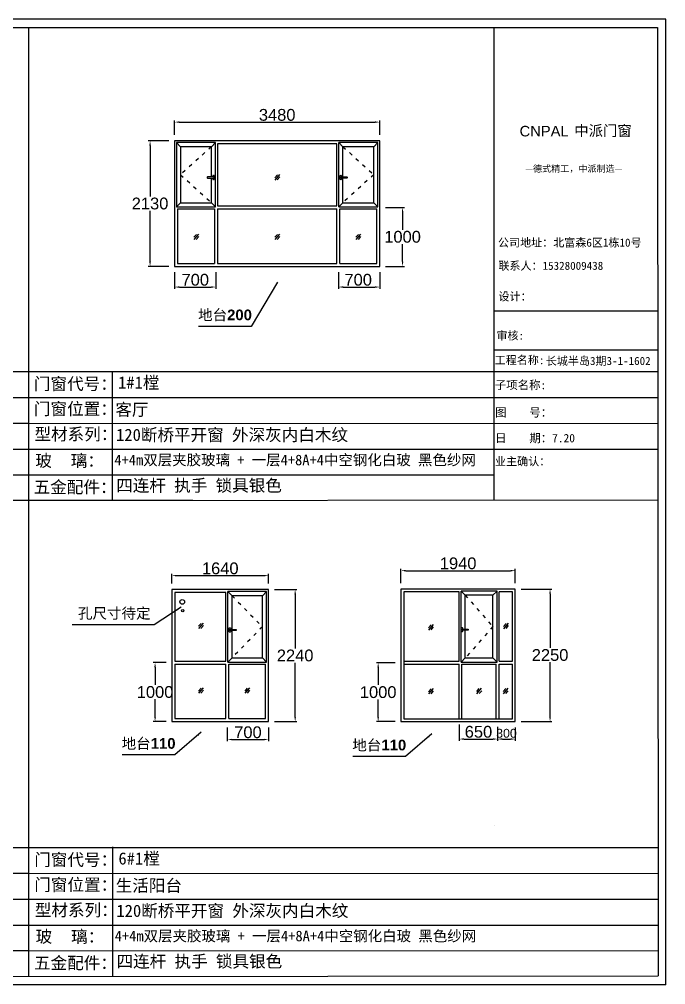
# Model space of a CAD drawing. Header units: inches. Extents: x -138455 to 599497, y -747149 to 13167.
# Drawn here: x 268110 to 279079, y -245841 to -229460 of the extents above; entities that cross this region are included whole.
import ezdxf

# ---------------------------------------------------------------- set-up
doc = ezdxf.new("R2010")
doc.units = ezdxf.units.IN
doc.header["$MEASUREMENT"] = 0
doc.header["$PDMODE"] = 35
doc.header["$PDSIZE"] = -3
doc.linetypes.add('ACAD_ISO03W100', pattern=[30, 12, -18])
doc.layers.add('0 @ 1', color=7, linetype='Continuous')
doc.styles.add('Annotative', font='arialbd.ttf')
doc.styles.add('MtXpl_', font='')
doc.styles.get("Standard").update_dxf_attribs({"font": 'arial.ttf'})
doc.styles.get('MtXpl_').set_extended_font_data('SimSun')
doc.dimstyles.get("Standard").update_dxf_attribs({"dimtxt": 80, "dimasz": 70, "dimexe": 40, "dimexo": 80, "dimgap": 0, "dimtad": 1, "dimtih": 1, "dimtoh": 1, "dimdec": 0, "dimzin": 0, "dimdsep": 46, "dimtxsty": 'Standard', "dimcen": 0.09, "dimadec": 0, "dimazin": 0, "dimtfac": 1, "dimtdec": 0, "dimtofl": 0, "dimtmove": 0, "dimatfit": 3, "dimfxl": 0, "dimtolj": 1, "dimtzin": 0, "dimarcsym": 0})

# ---------------------------------------------------------------- blocks, each defined once
blk = doc.blocks.new('*D863')
at = {"color": 0, "lineweight": -2, "transparency": 16777216}
for p, q in [((270746, -233752), (270746, -234033)), ((271446, -233752), (271446, -234033)), ((270826, -234003), (271366, -234003))]:
    blk.add_line(p, q, dxfattribs=at)
at = {"color": 0, "transparency": 16777216}
for points in [[(270826, -233990), (270826, -234017), (270746, -234003)], [(271366, -233990), (271366, -234017), (271446, -234003)]]:
    blk.add_solid(points, dxfattribs=at)
at = {"layer": 'Defpoints', "color": 0, "transparency": 16777216}
for p in [(270746, -233652), (271446, -233652), (271446, -234003)]:
    blk.add_point(p, dxfattribs=at)
at = {"color": 0, "transparency": 16777216, "insert": (271096, -233881), "char_height": 200, "attachment_point": 5}
blk.add_mtext('\\A1;700', dxfattribs=at)
blk = doc.blocks.new('*D864')
at = {"color": 0, "lineweight": -2, "transparency": 16777216}
for p, q in [((273526, -233752), (273526, -234033)), ((274226, -233752), (274226, -234033)), ((273606, -234003), (274146, -234003))]:
    blk.add_line(p, q, dxfattribs=at)
at = {"color": 0, "transparency": 16777216}
for points in [[(273606, -233990), (273606, -234017), (273526, -234003)], [(274146, -233990), (274146, -234017), (274226, -234003)]]:
    blk.add_solid(points, dxfattribs=at)
at = {"layer": 'Defpoints', "color": 0, "transparency": 16777216}
for p in [(273526, -233652), (274226, -233652), (274226, -234003)]:
    blk.add_point(p, dxfattribs=at)
at = {"color": 0, "transparency": 16777216, "insert": (273861, -233881), "char_height": 200, "attachment_point": 5}
blk.add_mtext('\\A1;700', dxfattribs=at)
blk = doc.blocks.new('*D865')
at = {"color": 0, "lineweight": -2, "transparency": 16777216}
for p, q in [((270646, -231522), (270299, -231522)), ((270329, -231602), (270329, -232465)), ((270329, -233572), (270329, -232709)), ((270646, -233652), (270299, -233652))]:
    blk.add_line(p, q, dxfattribs=at)
at = {"color": 0, "transparency": 16777216}
for points in [[(270316, -231602), (270343, -231602), (270329, -231522)], [(270316, -233572), (270343, -233572), (270329, -233652)]]:
    blk.add_solid(points, dxfattribs=at)
at = {"layer": 'Defpoints', "color": 0, "transparency": 16777216}
for p in [(270329, -231522), (270746, -231522), (270746, -233652)]:
    blk.add_point(p, dxfattribs=at)
at = {"color": 0, "transparency": 16777216, "insert": (270329, -232587), "char_height": 200, "attachment_point": 5}
blk.add_mtext('\\A1;2130', dxfattribs=at)
blk = doc.blocks.new('*D866')
at = {"color": 0, "lineweight": -2, "transparency": 16777216}
for p, q in [((274326, -232652), (274644, -232652)), ((274614, -232732), (274614, -233030)), ((274614, -233572), (274614, -233274)), ((274326, -233652), (274644, -233652))]:
    blk.add_line(p, q, dxfattribs=at)
at = {"color": 0, "transparency": 16777216}
for points in [[(274601, -232732), (274627, -232732), (274614, -232652)], [(274601, -233572), (274627, -233572), (274614, -233652)]]:
    blk.add_solid(points, dxfattribs=at)
at = {"layer": 'Defpoints', "color": 0, "transparency": 16777216}
for p in [(274226, -232652), (274226, -233652), (274614, -233652)]:
    blk.add_point(p, dxfattribs=at)
at = {"color": 0, "transparency": 16777216, "insert": (274614, -233152), "char_height": 200, "attachment_point": 5}
blk.add_mtext('\\A1;1000', dxfattribs=at)
blk = doc.blocks.new('dzcs')
blk.add_lwpolyline([(142096, -3328), (142196, -3328, 0.414214), (142206, -3318), (142206, -3318, 0.414214), (142196, -3308), (142096, -3308, 0.414214), (142086, -3318), (142086, -3318, 0.414214)], format="xyb", close=True)
blk.add_lwpolyline([(142182, -3328), (142182, -3342, 0.414214), (142196, -3355), (142196, -3355, 0.414214), (142209, -3342), (142209, -3294, 0.414214), (142196, -3280), (142196, -3280, 0.414214), (142182, -3294), (142182, -3308)], format="xyb")
blk = doc.blocks.new('123as')
at = {"color": 0}
for p, q in [((90189, 51387), (90252, 51462)), ((90194, 51330), (90312, 51470)), ((90251, 51335), (90314, 51410))]:
    blk.add_line(p, q, dxfattribs=at)
blk = doc.blocks.new('*D874')
at = {"color": 0, "lineweight": -2, "transparency": 16777216}
for p, q in [((276627, -239128), (277147, -239128)), ((277117, -239208), (277117, -240125)), ((277117, -241298), (277117, -240370)), ((276627, -241378), (277147, -241378))]:
    blk.add_line(p, q, dxfattribs=at)
at = {"color": 0, "transparency": 16777216}
for points in [[(277103, -239208), (277130, -239208), (277117, -239128)], [(277103, -241298), (277130, -241298), (277117, -241378)]]:
    blk.add_solid(points, dxfattribs=at)
at = {"layer": 'Defpoints', "color": 0, "transparency": 16777216}
for p in [(276527, -239128), (276527, -241378), (277117, -241378)]:
    blk.add_point(p, dxfattribs=at)
at = {"color": 0, "transparency": 16777216, "insert": (277117, -240248), "char_height": 200, "attachment_point": 5}
blk.add_mtext('\\A1;2250', dxfattribs=at)
blk = doc.blocks.new('*D875')
at = {"color": 0, "lineweight": -2, "transparency": 16777216}
for p, q in [((274587, -239028), (274587, -238786)), ((274667, -238816), (276447, -238816)), ((276527, -239028), (276527, -238786))]:
    blk.add_line(p, q, dxfattribs=at)
at = {"color": 0, "transparency": 16777216}
for points in [[(274667, -238802), (274667, -238829), (274587, -238816)], [(276447, -238802), (276447, -238829), (276527, -238816)]]:
    blk.add_solid(points, dxfattribs=at)
at = {"layer": 'Defpoints', "color": 0, "transparency": 16777216}
for p in [(276527, -238816), (274587, -239128), (276527, -239128)]:
    blk.add_point(p, dxfattribs=at)
at = {"color": 0, "transparency": 16777216, "insert": (275557, -238693), "char_height": 200, "attachment_point": 5}
blk.add_mtext('\\A1;1940', dxfattribs=at)
blk = doc.blocks.new('*D873')
at = {"color": 0, "lineweight": -2, "transparency": 16777216}
for p, q in [((275577, -241428), (275577, -241703)), ((276227, -241468), (276227, -241703)), ((275657, -241673), (276147, -241673))]:
    blk.add_line(p, q, dxfattribs=at)
at = {"color": 0, "transparency": 16777216}
for points in [[(275657, -241659), (275657, -241686), (275577, -241673)], [(276147, -241659), (276147, -241686), (276227, -241673)]]:
    blk.add_solid(points, dxfattribs=at)
at = {"layer": 'Defpoints', "color": 0, "transparency": 16777216}
for p in [(275577, -241328), (276227, -241368), (276227, -241673)]:
    blk.add_point(p, dxfattribs=at)
at = {"color": 0, "transparency": 16777216, "insert": (275902, -241551), "char_height": 200, "attachment_point": 5}
blk.add_mtext('\\A1;650', dxfattribs=at)
blk = doc.blocks.new('*D876')
at = {"color": 0, "lineweight": -2, "transparency": 16777216}
for p, q in [((274487, -240378), (274170, -240378)), ((274200, -240458), (274200, -240755)), ((274200, -241298), (274200, -241000)), ((274487, -241378), (274170, -241378))]:
    blk.add_line(p, q, dxfattribs=at)
at = {"color": 0, "transparency": 16777216}
for points in [[(274186, -240458), (274213, -240458), (274200, -240378)], [(274186, -241298), (274213, -241298), (274200, -241378)]]:
    blk.add_solid(points, dxfattribs=at)
at = {"layer": 'Defpoints', "color": 0, "transparency": 16777216}
for p in [(274587, -240378), (274200, -241378), (274587, -241378)]:
    blk.add_point(p, dxfattribs=at)
at = {"color": 0, "transparency": 16777216, "insert": (274200, -240878), "char_height": 200, "attachment_point": 5}
blk.add_mtext('\\A1;1000', dxfattribs=at)
blk = doc.blocks.new('*D877')
at = {"color": 0, "lineweight": -2, "transparency": 16777216}
for p, q in [((276227, -241478), (276227, -241703)), ((276527, -241478), (276527, -241703)), ((276307, -241673), (276447, -241673))]:
    blk.add_line(p, q, dxfattribs=at)
at = {"color": 0, "transparency": 16777216}
for points in [[(276307, -241659), (276307, -241686), (276227, -241673)], [(276447, -241659), (276447, -241686), (276527, -241673)]]:
    blk.add_solid(points, dxfattribs=at)
at = {"layer": 'Defpoints', "color": 0, "transparency": 16777216}
for p in [(276227, -241378), (276527, -241378), (276527, -241673)]:
    blk.add_point(p, dxfattribs=at)
at = {"color": 0, "transparency": 16777216, "insert": (276377, -241576), "char_height": 200, "attachment_point": 5}
blk.add_mtext('\\A1;{\\H0.75x;300}', dxfattribs=at)
blk = doc.blocks.new('*D890')
at = {"color": 0, "lineweight": -2, "transparency": 16777216}
for p, q in [((272440, -239136), (272821, -239136)), ((272791, -239216), (272791, -240134)), ((272791, -241296), (272791, -240378)), ((272440, -241376), (272821, -241376))]:
    blk.add_line(p, q, dxfattribs=at)
at = {"color": 0, "transparency": 16777216}
for points in [[(272778, -239216), (272805, -239216), (272791, -239136)], [(272778, -241296), (272805, -241296), (272791, -241376)]]:
    blk.add_solid(points, dxfattribs=at)
at = {"layer": 'Defpoints', "color": 0, "transparency": 16777216}
for p in [(272340, -239136), (272340, -241376), (272791, -241376)]:
    blk.add_point(p, dxfattribs=at)
at = {"color": 0, "transparency": 16777216, "insert": (272791, -240256), "char_height": 200, "attachment_point": 5}
blk.add_mtext('\\A1;2240', dxfattribs=at)
blk = doc.blocks.new('*D891')
at = {"color": 0, "lineweight": -2, "transparency": 16777216}
for p, q in [((270700, -239036), (270700, -238870)), ((270780, -238900), (272260, -238900)), ((272340, -239036), (272340, -238870))]:
    blk.add_line(p, q, dxfattribs=at)
at = {"color": 0, "transparency": 16777216}
for points in [[(270780, -238887), (270780, -238914), (270700, -238900)], [(272260, -238887), (272260, -238914), (272340, -238900)]]:
    blk.add_solid(points, dxfattribs=at)
at = {"layer": 'Defpoints', "color": 0, "transparency": 16777216}
for p in [(272340, -238900), (270700, -239136), (272340, -239136)]:
    blk.add_point(p, dxfattribs=at)
at = {"color": 0, "transparency": 16777216, "insert": (271520, -238778), "char_height": 200, "attachment_point": 5}
blk.add_mtext('\\A1;1640', dxfattribs=at)
blk = doc.blocks.new('*D892')
at = {"color": 0, "lineweight": -2, "transparency": 16777216}
for p, q in [((271640, -241476), (271640, -241711)), ((272340, -241476), (272340, -241711)), ((271720, -241681), (272260, -241681))]:
    blk.add_line(p, q, dxfattribs=at)
at = {"color": 0, "transparency": 16777216}
for points in [[(271720, -241668), (271720, -241694), (271640, -241681)], [(272260, -241668), (272260, -241694), (272340, -241681)]]:
    blk.add_solid(points, dxfattribs=at)
at = {"layer": 'Defpoints', "color": 0, "transparency": 16777216}
for p in [(271640, -241376), (272340, -241376), (272340, -241681)]:
    blk.add_point(p, dxfattribs=at)
at = {"color": 0, "transparency": 16777216, "insert": (271990, -241559), "char_height": 200, "attachment_point": 5}
blk.add_mtext('\\A1;700', dxfattribs=at)
blk = doc.blocks.new('*D893')
at = {"color": 0, "lineweight": -2, "transparency": 16777216}
for p, q in [((270600, -240376), (270384, -240376)), ((270414, -240456), (270414, -240754)), ((270414, -241296), (270414, -240998)), ((270600, -241376), (270384, -241376))]:
    blk.add_line(p, q, dxfattribs=at)
at = {"color": 0, "transparency": 16777216}
for points in [[(270401, -240456), (270428, -240456), (270414, -240376)], [(270401, -241296), (270428, -241296), (270414, -241376)]]:
    blk.add_solid(points, dxfattribs=at)
at = {"layer": 'Defpoints', "color": 0, "transparency": 16777216}
for p in [(270700, -240376), (270414, -241376), (270700, -241376)]:
    blk.add_point(p, dxfattribs=at)
at = {"color": 0, "transparency": 16777216, "insert": (270414, -240876), "char_height": 200, "attachment_point": 5}
blk.add_mtext('\\A1;1000', dxfattribs=at)
blk = doc.blocks.new('*D901')
at = {"color": 0, "lineweight": -2, "transparency": 16777216}
for p, q in [((270746, -231422), (270746, -231175)), ((270826, -231205), (274146, -231205)), ((274226, -231422), (274226, -231175))]:
    blk.add_line(p, q, dxfattribs=at)
at = {"color": 0, "transparency": 16777216}
for points in [[(270826, -231192), (270826, -231218), (270746, -231205)], [(274146, -231192), (274146, -231218), (274226, -231205)]]:
    blk.add_solid(points, dxfattribs=at)
at = {"layer": 'Defpoints', "color": 0, "transparency": 16777216}
for p in [(274226, -231205), (270746, -231522), (274226, -231522)]:
    blk.add_point(p, dxfattribs=at)
at = {"color": 0, "transparency": 16777216, "insert": (272486, -231083), "char_height": 200, "attachment_point": 5}
blk.add_mtext('\\A1;3480', dxfattribs=at)

msp = doc.modelspace()

# ---------------------------------------------------------------- linework, layer by layer
for p, q in [((279079, -229460.4), (253552, -229460.4)), ((279079, -245841), (279079, -229460.4)), ((260168.5, -229597.4), (268274.5, -229597.4)), ((268268.5, -229597.4), (278942.2, -229597.4)), ((268274.4, -237628.3), (268274.5, -229597.4)), ((276161, -229597.4), (276160.9, -237616.9)), ((278942.2, -229597.4), (278948.6, -245691.1)), ((274226, -231522), (270746, -231522)), ((270746, -231522), (270746, -233652)), ((271441, -231552), (270776, -231552)), ((270776, -231552), (270776, -232642)), ((270846, -231622), (270776, -231552)), ((271371, -231622), (271441, -231552)), ((271441, -232642), (271441, -231552)), ((271471, -231572), (271471, -232627)), ((273501, -232627), (273501, -231572)), ((273531, -232642), (273531, -231552)), ((274196, -231552), (273531, -231552)), ((273601, -231622), (273531, -231552)), ((274126, -231622), (274196, -231552)), ((274196, -232642), (274196, -231552)), ((274226, -233652), (274226, -231522)), ((271371, -231622), (270846, -231622)), ((270846, -231622), (270846, -232572)), ((271371, -232134.8), (271371, -231622)), ((274126, -231622), (273601, -231622)), ((273601, -232134.8), (273601, -231622)), ((274126, -232572), (274126, -231622)), ((271371, -232572), (271371, -232154.8)), ((273601, -232572), (273601, -232154.8)), ((270846, -232572), (270776, -232642)), ((270846, -232572), (271371, -232572)), ((271371, -232572), (271441, -232642)), ((273601, -232572), (273531, -232642)), ((273601, -232572), (274126, -232572)), ((274126, -232572), (274196, -232642)), ((270776, -232642), (271441, -232642)), ((270796, -232677), (271421, -232677)), ((271421, -232677), (271421, -233602)), ((271471, -232627), (273501, -232627)), ((271471, -232677), (271471, -233602)), ((271471, -232677), (273501, -232677)), ((273501, -233602), (273501, -232677)), ((273531, -232642), (274196, -232642)), ((273551, -233602), (273551, -232677)), ((273551, -232677), (274176, -232677)), ((270746, -233652), (274226, -233652)), ((276161, -234408.8), (278942.2, -234408.8)), ((276160.9, -235071), (278942.1, -235071)), ((260167, -235439.2), (268274.4, -235439.2)), ((268267, -235439.2), (278942.1, -235439.2)), ((269683.8, -235428.5), (269684.4, -237614.3)), ((260167.3, -235878), (268274.4, -235875.6)), ((268267.3, -235878), (278942.1, -235875.1)), ((260167.6, -236317), (268274.4, -236314.6)), ((268267.6, -236317), (278942.1, -236314)), ((260167.9, -236756.2), (268274.4, -236756.2)), ((268267.9, -236756.2), (278942.1, -236756.2)), ((260168.2, -237191.9), (268274.4, -237187.4)), ((268268.2, -237191.9), (276160.9, -237187.9)), ((254594.2, -237629.5), (271049.6, -237616.3)), ((261060.8, -237629.6), (278945.3, -237616.4)), ((268274.3, -245703.1), (268274.4, -237628.3)), ((272340.5, -239135.8), (270700.5, -239135.8)), ((270700.5, -239135.8), (270700.5, -241375.8)), ((272340.5, -241375.8), (272340.5, -239135.8)), ((276526.9, -239127.6), (274586.9, -239127.6)), ((274586.9, -239127.6), (274586.9, -241377.6)), ((276526.9, -241377.6), (276526.9, -239127.6)), ((271615.5, -239185.8), (270750.5, -239185.8)), ((270750.5, -239185.8), (270750.5, -240350.8)), ((271615.5, -240350.8), (271615.5, -239185.8)), ((271650.5, -240365.8), (271650.5, -239170.8)), ((272305.5, -239170.8), (271650.5, -239170.8)), ((271720.5, -239240.8), (271650.5, -239170.8)), ((271720.5, -239811.2), (271720.5, -239240.8)), ((272235.5, -239240.8), (271720.5, -239240.8)), ((272235.5, -239240.8), (272305.5, -239170.8)), ((272235.5, -240295.8), (272235.5, -239240.8)), ((272305.5, -240365.8), (272305.5, -239170.8)), ((274636.9, -239177.6), (274636.9, -241327.6)), ((275571.9, -239177.6), (274636.9, -239177.6)), ((275571.9, -240352.6), (275571.9, -239177.6)), ((275606.9, -240367.6), (275606.9, -239162.6)), ((276216.9, -239162.6), (275606.9, -239162.6)), ((276146.9, -239232.6), (275676.9, -239232.6)), ((275676.9, -239807.1), (275676.9, -239232.6)), ((276146.9, -240297.6), (276146.9, -239232.6)), ((276216.9, -240367.6), (276216.9, -239162.6)), ((276476.9, -239177.6), (276251.9, -239177.6)), ((276251.9, -240352.6), (276251.9, -239177.6)), ((276476.9, -240352.6), (276476.9, -239177.6)), ((271720.5, -240295.8), (271720.5, -239831.2)), ((275676.9, -240297.6), (275676.9, -239827.1)), ((271720.5, -240295.8), (271650.5, -240365.8)), ((271720.5, -240295.8), (272235.5, -240295.8)), ((272235.5, -240295.8), (272305.5, -240365.8)), ((275676.9, -240297.6), (276146.9, -240297.6)), ((270750.5, -240350.8), (271615.5, -240350.8)), ((270750.5, -240400.8), (271615.5, -240400.8)), ((270750.5, -240400.8), (270750.5, -241325.8)), ((271615.5, -241325.8), (271615.5, -240400.8)), ((271650.5, -240365.8), (272305.5, -240365.8)), ((271665.5, -240400.8), (272290.5, -240400.8)), ((271665.5, -241325.8), (271665.5, -240400.8)), ((272290.5, -241325.8), (272290.5, -240400.8)), ((274636.9, -240352.6), (275571.9, -240352.6)), ((274636.9, -240402.6), (275571.9, -240402.6)), ((275571.9, -241327.6), (275571.9, -240402.6)), ((275606.9, -240367.6), (276216.9, -240367.6)), ((275621.9, -241327.6), (275621.9, -240402.6)), ((275621.9, -240402.6), (276201.9, -240402.6)), ((276201.9, -241327.6), (276201.9, -240402.6)), ((276251.9, -240352.6), (276476.9, -240352.6)), ((276251.9, -241327.6), (276251.9, -240402.6)), ((276251.9, -240402.6), (276476.9, -240402.6)), ((276476.9, -241327.6), (276476.9, -240402.6)), ((270700.5, -241375.8), (272340.5, -241375.8)), ((270750.5, -241325.8), (271615.5, -241325.8)), ((271665.5, -241325.8), (272290.5, -241325.8)), ((274586.9, -241377.6), (276526.9, -241377.6)), ((274636.9, -241327.6), (276476.9, -241327.6)), ((276166.8, -243146.1), (276166.8, -243146.1)), ((260166.9, -243514), (268274.3, -243514)), ((268272.9, -243514.3), (278947.7, -243514.3)), ((269689.6, -243503.6), (269690.3, -245689.4)), ((260167.2, -243952.8), (268274.3, -243950.4)), ((268273.2, -243953.1), (278947.9, -243950.2)), ((260167.5, -244391.8), (268274.3, -244389.4)), ((268273.5, -244392.1), (278948.1, -244389.1)), ((260167.8, -244831), (268274.3, -244831)), ((268273.7, -244831.3), (278948.3, -244831.3)), ((260168.1, -245266.7), (268274.3, -245262.3)), ((268274, -245267), (278948.5, -245261.5)), ((253701.8, -245710.6), (278948.6, -245691.1)), ((279079, -245841), (253552, -245841))]:
    msp.add_line(p, q)
for points in [[(273501, -231572), (271471, -231572)], [(270796, -232677), (270796, -233602), (271421, -233602)], [(273551, -233602), (274176, -233602), (274176, -232677)], [(271471, -233602), (273501, -233602)], [(275676.9, -239232.6), (275606.9, -239162.6)], [(276146.9, -239232.6), (276216.9, -239162.6)], [(275676.9, -240297.6), (275606.9, -240367.6)], [(276146.9, -240297.6), (276216.9, -240367.6)]]:
    msp.add_lwpolyline(points)
at = {"linetype": 'ACAD_ISO03W100', "ltscale": 5}
for points in [[(271371, -231622), (270846, -232097), (271371, -232572)], [(273601, -231622), (274126, -232097), (273601, -232572)], [(271720.5, -239240.8), (272235.5, -239768.3), (271720.5, -240295.8)], [(275676.9, -239232.6), (276146.9, -239765.1), (275676.9, -240297.6)]]:
    msp.add_lwpolyline(points, dxfattribs=at)
for centre, radius in [((270876.2, -239345), 40), ((270883.7, -239492.7), 20)]:
    msp.add_circle(centre, radius)

# ---------------------------------------------------------------- block references
msp.add_blockref('dzcs', (129209.7, -228827))
at = {"xscale": 0.6684526412304121, "yscale": 0.6684526412304121, "zscale": 0.6684526412304121}
for p in [(212160, -266500.7), (210785.6, -267509.5), (212160, -267509.5), (213536.2, -267509.5), (210864.7, -274110.1), (214769.4, -274134.9), (216041.4, -274112.5), (210864.7, -275208.7), (211653, -275208.7), (214769.4, -275219.5), (215586.3, -275217.4), (216036, -275217.4)]:
    msp.add_blockref('123as', p, dxfattribs=at)
at = {"xscale": -1}
for p in [(415762.4, -228827), (413879, -236503.4), (417815.3, -236499.3)]:
    msp.add_blockref('dzcs', p, dxfattribs=at)

# ---------------------------------------------------------------- texts
msp.add_text('CNPAL', height=178.72).set_placement((276599.9, -231447.5))
at = {"style": 'MtXpl_'}
for s, height, p in [('中派门窗', 178.72, (277527.9, -231440.1)), ('—德式精工，中派制造—', 109.979, (276693.4, -232050)), ('公司地址：北富森6区1栋10号', 137.473, (276232.6, -233318.1)), ('联系人：15328009438', 137.473, (276240, -233711.1)), ('设计：', 137.47, (276240.3, -234232.8)), ('审核:', 137.47, (276206.4, -234896.4)), ('工程名称:', 137.47, (276176.5, -235312.4)), ('长城半岛3期3-1-1602', 137.473, (277044.4, -235325.9)), ('子项名称:', 142.06, (276180, -235737.1)), ('图    号：', 142.06, (276184, -236203)), ('日    期：7.20', 142.058, (276184.5, -236638.2)), ('业主确认：', 137.47, (276182.4, -237030.1))]:
    msp.add_text(s, height=height, dxfattribs=at).set_placement(p)
at = {"layer": '0 @ 1', "style": 'Annotative'}
for s, p in [('门窗代号：', (268358.6, -235748.1)), ('门窗位置：', (268358.6, -236172.9)), ('型材系列：', (268367.3, -236602.1)), ('玻    璃：', (268381.7, -237052)), ('五金配件：', (268353.5, -237500.4)), ('门窗代号：', (268364.5, -243823.2)), ('门窗位置：', (268364.5, -244248)), ('型材系列：', (268373.1, -244677.2)), ('玻    璃：', (268387.5, -245127.1)), ('五金配件：', (268359.4, -245575.5))]:
    msp.add_text(s, height=206.21, dxfattribs=at).set_placement(p)
at = {"layer": '0 @ 1', "attachment_point": 1, "style": 'Annotative'}
for s, width, insert, char_height in [('{\\fSimSun|b1|i0|c134|p2;地台}200', 951.731, (271143.4, -234385.6), 180.693), ('{\\fSimSun|b1|i0|c134|p2;1#1樘}', 4396.385, (269786.5, -235520.8), 206.21), ('{\\fSimSun|b1|i0|c134|p2;客厅    }', 4396.385, (269740.4, -235980.2), 206.21), ('{\\fSimSun|b1|i0|c134|p2;120断桥平开窗 外深灰内白木纹}', 4396.385, (269752.3, -236408.4), 206.21), ('{\\fSimSun|b1|i0|c134|p2;4+4m双层夹胶玻璃 + 一层4+8A+4中空钢化白玻 黑色纱网}', 6587.2, (269723.6, -236846.8), 180), ('{\\fSimSun|b1|i0|c134|p2;四连杆 执手 锁具银色}', 5156.596, (269753.7, -237266.9), 206.21), ('{\\fSimSun|b1|i0|c134|p2;孔尺寸待定}', 1754.5, (269105.5, -239448.9), 180.693), ('{\\fSimSun|b1|i0|c134|p2;地台}110', 951.731, (269847, -241657.2), 180.693), ('{\\fSimSun|b1|i0|c134|p2;地台}110', 951.731, (273761.6, -241684.5), 180.693), ('{\\fSimSun|b1|i0|c134|p2;6#1樘}', 4396.385, (269792.4, -243595.9), 206.21), ('{\\fSimSun|b1|i0|c134|p2;生活阳台}', 4396.385, (269746.3, -244055.3), 206.21), ('{\\fSimSun|b1|i0|c134|p2;120断桥平开窗 外深灰内白木纹}', 4396.385, (269758.2, -244483.5), 206.21), ('{\\fSimSun|b1|i0|c134|p2;4+4m双层夹胶玻璃 + 一层4+8A+4中空钢化白玻 黑色纱网}', 6587.2, (269729.5, -244924.2), 180), ('{\\fSimSun|b1|i0|c134|p2;四连杆 执手 锁具银色}', 5156.596, (269759.6, -245342.1), 206.21)]:
    msp.add_mtext_dynamic_manual_height_columns(s, width=width, gutter_width=903.5, heights=[0], dxfattribs=dict(at, insert=insert, char_height=char_height))

# ---------------------------------------------------------------- dimensions: what is measured, and where the dimension line sits
for base, p1, p2, picture, middle in [((274226, -231205.1), (270746, -231522), (274226, -231522), '*D901', (272486, -231082.9)), ((272340.5, -238900.3), (270700.5, -239135.8), (272340.5, -239135.8), '*D891', (271520.5, -238778.2)), ((272340.5, -241680.9), (271640.5, -241375.8), (272340.5, -241375.8), '*D892', (271990.5, -241558.8)), ((276226.9, -241672.7), (275576.9, -241327.6), (276226.9, -241367.6), '*D873', (275901.9, -241550.6))]:
    dim = msp.add_linear_dim(base=base, p1=p1, p2=p2, dimstyle='Standard', override={"dimtxt": 200, "dimasz": 80, "dimexe": 30, "dimexo": 100, "dimgap": 20})
    dim.commit()
    dim.dimension.update_dxf_attribs({"geometry": picture, "text_midpoint": middle})
for base, p1, p2, picture, middle in [((270329.3, -231522), (270746, -233652), (270746, -231522), '*D865', (270329.3, -232587)), ((274613.9, -233652), (274226, -232652), (274226, -233652), '*D866', (274613.9, -233152)), ((277116.7, -241377.6), (276526.9, -239127.6), (276526.9, -241377.6), '*D874', (277116.7, -240247.6)), ((274199.8, -241377.6), (274586.9, -240377.6), (274586.9, -241377.6), '*D876', (274199.8, -240877.6))]:
    dim = msp.add_linear_dim(base=base, p1=p1, p2=p2, angle=90, dimstyle='Standard', override={"dimtxt": 200, "dimasz": 80, "dimexe": 30, "dimexo": 100, "dimgap": 20})
    dim.commit()
    dim.dimension.update_dxf_attribs({"geometry": picture, "text_midpoint": middle, "dimtype": 160})
for base, p1, p2, picture, middle in [((271446, -234003.4), (270746, -233652), (271446, -233652), '*D863', (271096, -234003.4)), ((274226, -234003.3), (273526, -233652), (274226, -233652), '*D864', (273861, -234003.3)), ((276526.9, -238815.5), (274586.9, -239127.6), (276526.9, -239127.6), '*D875', (275556.9, -238815.5))]:
    dim = msp.add_linear_dim(base=base, p1=p1, p2=p2, dimstyle='Standard', override={"dimtxt": 200, "dimasz": 80, "dimexe": 30, "dimexo": 100, "dimgap": 20})
    dim.commit()
    dim.dimension.update_dxf_attribs({"geometry": picture, "text_midpoint": middle, "dimtype": 160})
for base, p1, p2, picture, middle in [((272791.2, -241375.8), (272340.5, -239135.8), (272340.5, -241375.8), '*D890', (272791.2, -240255.8)), ((270414.4, -241375.8), (270700.5, -240375.8), (270700.5, -241375.8), '*D893', (270414.4, -240875.8))]:
    dim = msp.add_linear_dim(base=base, p1=p1, p2=p2, angle=90, dimstyle='Standard', override={"dimtxt": 200, "dimasz": 80, "dimexe": 30, "dimexo": 100, "dimgap": 20})
    dim.commit()
    dim.dimension.update_dxf_attribs({"geometry": picture, "text_midpoint": middle})
dim = msp.add_linear_dim(base=(276526.9, -241672.7), p1=(276226.9, -241377.6), p2=(276526.9, -241377.6), text='{\\H0.75x;<>}', dimstyle='Standard', override={"dimtxt": 200, "dimasz": 80, "dimexe": 30, "dimexo": 100, "dimgap": 20})
dim.commit()
dim.dimension.update_dxf_attribs({"geometry": '*D877', "text_midpoint": (276376.9, -241672.7), "dimtype": 160})

# ---------------------------------------------------------------- leaders
for points, override in [([(272494.1, -233922), (272045.7, -234671.1), (271151.8, -234671.1)], {"dimtxt": 150, "dimasz": 80}), ([(270858.3, -239434.7), (270400.2, -239733.1), (269009.3, -239733.1)], {"dimtxt": 200, "dimasz": 80, "dimexe": 30, "dimexo": 100, "dimgap": 20}), ([(271197.8, -241558.7), (270749.4, -241942.7), (269855.4, -241942.7)], {"dimtxt": 200, "dimasz": 80, "dimexe": 30, "dimexo": 100, "dimgap": 20}), ([(275112.3, -241586.1), (274663.9, -241970), (273770, -241970)], {"dimtxt": 200, "dimasz": 80, "dimexe": 30, "dimexo": 100, "dimgap": 20})]:
    msp.add_leader(points, dimstyle='Standard', override=override)

doc.saveas('drawing.dxf')
